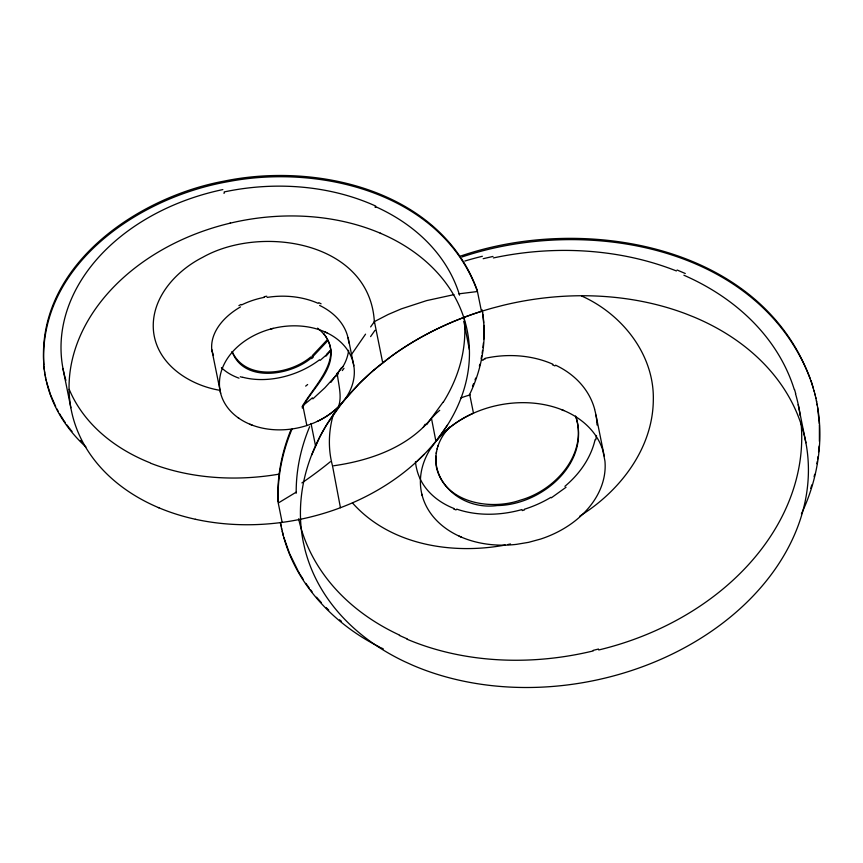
<?xml version="1.0" encoding="UTF-8"?>
<svg xmlns="http://www.w3.org/2000/svg" width="863" height="863" viewBox="0 0 863 863"><rect width="100%" height="100%" fill="white"/><g stroke="black" fill="none" stroke-linecap="round" stroke-linejoin="round"><path stroke-width="1.29" d="M374.413 323.032C370.928 241.651 261.457 224.078 202.751 257.293C175.167 271.241 149.731 299.558 153.646 332.449C157.767 364.779 189.558 385.092 219.472 390.238M819.397 441.349L819.397 424.941M483.701 339.235L483.787 325.362M435.88 456.096L436.149 465.783M819.127 446.052L818.566 451.942M483.42 342.945L482.935 347.584M596.495 435.481L595.783 439.709M817.66 459.019L818.005 456.656M482.137 353.161L482.568 350.367M436.203 453.42L436.527 451.619M816.894 463.733L817.283 461.371M481.112 358.717L481.651 355.944M814.1 476.678L814.683 474.326M479.364 366.117L479.85 364.272M437.142 448.933L437.39 448.037M333.647 413.442C328.555 430.313 327.843 448.631 332.482 465.696M810.745 488.382L811.835 484.887M437.929 446.236L438.231 445.351M475.017 379.882L475.686 378.059M311.683 455.017L319.709 437.228A256.268 193.118 -11.4 0 1 327.25 423.906L342.557 402.287L359.019 383.895M290.853 430.011C281.694 452.557 276.904 477.002 277.983 501.36M472.514 386.236L473.625 383.517M292.028 429.03C282.266 452.19 277.12 477.444 278.231 502.611M801.403 513.884C817.498 480.022 824.1 441.166 817.056 404.121M469.084 395.567C481.781 369.796 487.325 340.098 482.406 311.629M302.039 406.829C315.319 383.474 348.566 354.391 318.674 329.073M302.298 408.08C312.19 387.239 340.669 366.192 327.811 340.173M341.597 367.562L330.917 382.352M447.53 424.984L437.401 439.321M442.989 402.244L426.7 424.618M365.556 334.154L350.863 355.383M449.709 427.002C414.618 464.51 452.05 511.619 497.239 505.556C541.36 505.168 591.425 463.097 575.535 415.998M370.615 326.926L374.423 321.597L388.21 314.466L401.36 308.857L426.613 300.615L453.96 294.639M337.368 373.657L342.87 366.451M431.457 418.231L435.891 441.209L437.196 439.569M469.677 394.337L473.474 413.172A93.182 70.216 -11.4 0 0 437.239 439.591L430.011 449.504A93.182 70.216 -11.4 0 0 516.376 544.37L528.631 542.331L540.659 539.051A93.182 70.216 -11.4 0 0 604.941 461.058L602.881 450.54A93.182 70.216 -11.4 0 0 494.618 406.031L492.762 406.484A93.269 70.291 -11.4 0 0 443.96 432.536L436.98 439.893M436.549 440.389L437.066 439.785M342.589 402.266L338.566 406.667A67.648 50.982 -11.4 0 1 320.702 419.698L317.379 421.36M358.221 384.704L356.764 386.203A255.977 192.891 -11.4 0 0 343.021 401.716L342.557 402.287M431.144 418.609L432.654 416.84M431.23 418.501C407.681 447.595 369.644 460.626 333.69 465.761M335.47 376.063L324.887 387.789L312.848 398.889M330.993 350.216L326.041 356.085M342.32 402.579L341.101 403.981A256.16 193.032 -11.4 0 0 303.366 542.449L305.071 549.882A256.16 193.032 -11.4 0 0 404.65 661.608L412.514 665.168A256.16 193.032 -11.4 0 0 599.041 679.483L604.37 678.253A256.16 193.032 -11.4 0 0 803.464 432.136L802.342 428.156A256.16 193.032 -11.4 0 0 694.068 317.099L685.945 313.862A256.16 193.032 -11.4 0 0 502.859 305.383L493.086 307.918A256.16 193.032 -11.4 0 0 364.208 378.814L361.619 381.317M326.872 340.173L312.255 355.696M327.131 341.424L312.514 356.948M327.649 353.798L320.205 360.335M424.121 454.402L417.174 461.155M358.771 384.154L362.039 380.907A256.268 193.118 -11.4 0 1 374.413 369.601M359.849 383.075L361.198 381.726M374.391 369.634L391.888 355.869A256.268 193.118 -11.4 0 1 481.511 311.306M566.042 487.25L551.338 497.832M310.734 356.98C289.709 374.747 245.869 381.187 232.212 351.813M310.982 358.231C290.292 375.729 243.539 383.107 232.115 351.597M296.419 492.029L278.253 503.021L282.158 522.385M579.85 516.063C619.753 491.274 652.762 448.846 653.313 400.249C654.488 354.574 622.061 314.035 581.597 295.987M238.9 305.599L241.09 304.445M340.443 507.714L332.535 465.923M459.623 256.419C585.287 212.632 769.257 245.383 813.367 388.404M461.996 256.969C584.542 215.739 758.329 244.833 810.152 378.436M524.521 509.893L522.234 510.594M270.691 329.03L273.247 328.361M598.48 649.041L593.161 650.378M483.161 258.706L492.989 256.44M229.892 223.237L230.497 223.096M483.28 359.45L485.146 359.03M223.819 193.161L224.434 193.032M507.865 544.531L510.508 543.992M264.164 296.689L266.764 296.225M505.211 545.038C451.996 554.952 389.936 545.06 352.482 502.956M458.836 293.841L477.455 291.521L481.457 311.36M242.6 377.411L240.302 376.732M456.085 509.936L453.658 509.019M252.233 425.157L249.871 424.229M561.489 409.591L563.992 410.605M677.099 270.011L685.276 273.495M158.943 507.8L158.285 507.53M407.217 638.9L399.364 635.427M380.216 233.172L380.971 233.495M461.576 537.218L459.127 536.128M552.46 364.801L554.985 365.944M324.65 331.78L326.926 332.827M374.941 207.012L375.696 207.357M318.781 302.676L321.079 303.808M380.939 647.725L383.28 648.879M379.785 647.142C333.463 624.025 293.959 582.687 282.233 531.22M238.986 418.339L238.188 417.768M339.558 619.796L341.457 621.338M317.584 328.145L318.134 328.609M85.944 446.969C66.235 429.094 51.327 405.427 45.933 379.202M326.171 607.617L328.738 610.13M80.216 440.443L81.553 441.78M321.23 602.482L316.538 597.196M70.874 430.022L72.039 431.457M69.148 427.854L70.291 429.299M310.669 589.925L312.082 591.77M323.647 333.377L324.057 333.927M66.936 424.93L68.587 427.131M309.267 588.081L305.89 583.388M324.466 334.466L324.855 335.017M63.797 420.464L65.34 422.708M63.301 419.698L61.349 416.656M303.334 579.569L300.281 574.726M325.588 336.128L325.944 336.699M59.482 413.582L60.863 415.89M298.544 571.77L299.709 573.744M326.29 337.26L326.613 337.832M297.994 570.788L289.558 553.539L283.97 537.692M56.872 408.889L58.155 411.241M327.239 338.997L327.53 339.58M55.653 406.505L50.388 394.337L46.537 381.759M477.174 290.184C441.306 191.155 317.854 161.705 224.175 181.111C135.308 197.487 32.686 268.684 44.369 370.119M477.433 291.435C442.115 193.636 320.82 163.636 227.972 181.683C139.536 197.152 38.177 264.628 43.819 364.898M811.037 380.486L814.294 391.77M594.553 409.245L595.071 411.101A93.83 75.642 -14.1 0 1 596.646 419.623L597.056 425.017M794.543 389.483L795.697 393.593M576.236 417.606C587.228 455.06 554.747 490.562 520.389 500.141C490.141 510.82 444.024 502.784 436.29 466.635M422.201 495.556L421.845 494.154M212.158 351.198L211.759 349.526A69.623 44.596 -10.9 0 1 240.507 306.904M283.323 535.718L281.478 527.962M220.658 393.366L211.759 349.526M814.046 390.518L815.157 395.146M814.909 393.895L815.945 398.544M298.62 518.814L299.817 523.798A256.041 194.693 -13.9 0 0 399.612 635.136M815.697 397.293L816.668 401.953M281.726 529.213L280.378 522.482M45.394 376.635L46.181 380.454M798.199 404.607L805.891 442.784M595.977 415.092L604.219 455.988M463.863 321.457L469.396 349.655M374.423 321.597L382.719 362.784M348.145 337.606L353.819 365.75M311.025 423.463L315.534 445.847M303.064 406.721L306.85 425.524M62.923 368.479L70.842 407.714M816.409 400.702L817.304 405.373M280.421 522.644L281.036 525.934M337.217 373.107C338.21 383.776 342.471 396.818 338.35 406.883A62.05 46.764 -11.4 0 1 336.354 408.771L335.987 409.105A68.026 51.262 -11.4 0 1 223.463 400.864A68.026 51.262 -11.4 0 1 294.941 325.826A68.026 51.262 -11.4 0 1 343.021 401.716M44.908 374.057L45.642 377.886M482.104 309.817L482.654 312.881M44.488 371.468L45.167 375.308M817.628 407.563L819.332 423.776M44.736 372.719L43.808 366.268M482.795 314.359L483.625 322.6M312.417 397.821A74.445 24.498 -42.8 0 1 303.042 405.373M330.281 350.324A55.232 17.584 -37.5 0 1 327.001 353.83M319.493 359.817A68.457 46.052 -19.8 0 1 242.73 377.25M239.019 378.156A69.579 46.192 -17.2 0 1 221.424 367.616M213.463 355.491A69.579 46.192 -17.2 0 1 212.222 351.176M241.597 304.93A69.062 46.969 -3.3 0 1 264.402 297.336M267.109 297.422A68.371 48.015 -2.4 0 1 318.167 303.345M348.63 350.313A67.994 50.173 -3.6 0 1 342.223 367.767M319.612 305.416A67.994 50.173 -3.6 0 1 348.781 342.967M338.372 373.55A55.944 21.974 -40.3 0 1 336.451 376.031M432.762 416.926A89.213 75.599 20.2 0 1 439.72 410.303M460.896 397.951A89.213 75.599 20.2 0 1 469.979 394.984M415.448 461.716A93.085 68.425 -13.5 0 0 417.012 470.195L417.358 471.543A93.506 67.433 -16.4 0 0 454.067 508.534M423.312 427.368A93.085 68.425 -13.5 0 1 425.189 424.208M521.996 509.558A94.035 68.652 -18.9 0 1 456.7 509.105M550.939 497.325A94.207 71.381 -20.6 0 1 524.348 509.256M595.082 439.688A94.078 73.409 -19.9 0 1 564.898 486.322M555.589 365.168A93.646 75.502 -13 0 1 594.65 409.213M484.974 358.361A93.344 74.045 -8.8 0 1 552.892 364.229M481.986 360.303A93.01 72.341 -8.1 0 1 483.42 359.957M464.121 317.692A201.888 154.477 -9.5 0 1 443.226 402.32M376.095 206.883A202.007 154.348 -9.4 0 1 459.548 295.135M224.143 191.942A202.19 153.474 -8.2 0 1 375.729 206.074M65.092 377.606A202.352 150.669 -7.7 0 1 222.848 189.58M150.194 462.859A202.233 146.203 -11 0 1 69.223 389.386M65.912 380.335A202.233 146.203 -11 0 1 65.21 378.037M279.213 474.111A202.039 147.39 -12.7 0 1 150.809 463.291M330.313 461.748A258.49 140.043 -47.6 0 1 301.899 482.902M307.649 384.51A119.666 14.488 -53.8 0 1 305.664 386.106M464.823 261.047A256.235 199.116 -6.4 0 1 482.363 256.279M493.399 257.94A256.602 192.999 -7.7 0 1 676.398 270.95M683.906 275.232A256.548 197.282 -8.6 0 1 794.284 389.547M795.481 393.647A256.494 199.644 -11.2 0 1 800.217 415.718M801.004 422.395A256.494 199.644 -11.2 0 1 598.728 649.968M593.291 650.907A256.235 195.459 -14 0 1 406.991 639.192M296.203 493.226A256.095 195.07 -13.9 0 1 309.644 426.689M343.992 368.328A85.815 17.325 -57.8 0 1 342.287 370.583M370.594 336.602A219.925 38.727 -54.8 0 1 375.027 330.281M313.118 357.347A81.435 60.572 -14.6 0 1 311.586 358.652M312.859 356.095A81.435 60.572 -14.6 0 1 311.327 357.401M195.372 519.267A201.92 152.158 -11.4 0 0 467.336 331.198A201.92 152.158 -11.4 0 0 145.038 260.572A201.92 152.158 -11.4 0 0 195.372 519.267"/></g></svg>
